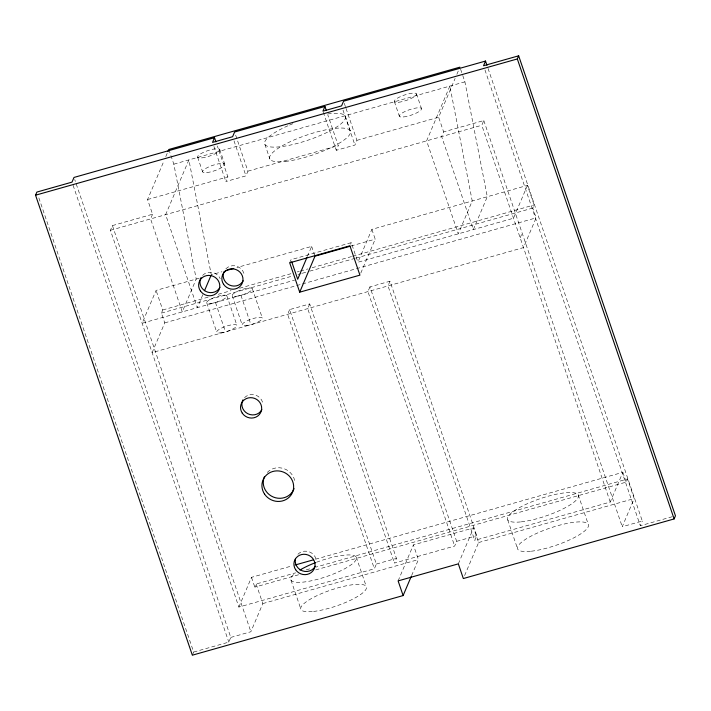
<?xml version="1.0" encoding="UTF-8"?>
<svg xmlns="http://www.w3.org/2000/svg" width="711" height="711" viewBox="0 0 711 711"><rect width="100%" height="100%" fill="white"/><g stroke="black" fill="none" stroke-linecap="round" stroke-linejoin="round"><path stroke-width="0.53" stroke-dasharray="3.56 2.67" d="M315.515 559.237L622.863 472.317L610.242 502.055L474.735 540.378L476.726 535.676L389.992 281.218L369.924 286.897L456.658 541.355L454.667 546.048L394.436 563.085L396.436 558.384L309.694 303.926L289.626 309.605L376.359 564.063L374.368 568.756L238.869 607.078L110.427 230.284L112.427 225.591L152.572 214.233L147.568 199.551L164.054 160.722M165.787 156.633L167.956 151.523M152.572 214.233L150.581 218.926L182.274 311.907L196.218 279.041L173.831 164.161L168.827 149.479M199.231 278.188L156.073 290.399L142.12 323.256L294.541 280.152M527.446 185.367L513.493 218.233L357.917 262.235L371.871 229.369L527.446 185.367L534.121 204.946L532.788 208.074L536.121 217.859L523.5 247.597L152.127 352.62L164.748 322.883L161.415 313.098L162.748 309.969L156.073 290.399M235.652 135.108L247.935 171.164L245.944 175.866L225.876 181.536L227.867 176.843L217.326 145.942M202.822 294.701L197.329 307.65L165.636 214.669L188.886 159.895L211.274 274.784L221.956 271.762M346.026 108.41L356.913 140.351L354.922 145.044L336.276 150.314L338.276 145.622L327.735 114.72M289.697 262.821L291.021 259.684L351.252 242.655L357.917 262.235M307.419 256.36L311.649 246.397L236.905 267.54M289.626 309.605L287.635 314.298L374.368 568.756M309.694 303.926L307.703 308.618L394.436 563.085M350.585 244.22L351.252 242.655M192.343 655.187L193.668 652.049L38.314 196.272M360.779 273.148L375.204 239.154L371.871 229.369M462.763 75.544L464.905 81.836L487.293 196.725L473.348 229.591L441.655 136.61L443.646 131.917L438.643 117.235L455.129 78.397M456.862 74.317L459.466 68.185M369.924 286.897L367.925 291.59L454.667 546.048M238.869 607.078L251.49 577.35L292.034 565.876M193.668 652.049L228.8 642.122L230.791 637.42L74.717 179.536M298.576 574.764L254.822 587.135L256.147 584.007L295.634 572.835M389.992 281.218L388.002 285.911L474.735 540.378M230.791 637.42L250.867 631.75L262.821 603.577L256.147 584.007M610.242 502.055L481.8 125.26L483.8 120.559L443.646 131.917M520.168 237.803L522.158 233.11M398.116 580.896L413.393 544.902L473.615 527.873L478.619 542.546L464.194 576.541M411.607 575.581L418.397 559.584L413.393 544.902M458.337 563.859L473.615 527.873M315.648 569.929L626.195 482.111L627.52 478.974L315.915 567.102M488.03 68.407L642.309 521.047L622.241 526.718L634.194 498.553L627.52 478.974M672.259 516.71L640.318 525.74L642.309 521.047M173.831 164.161L464.905 81.836M147.568 199.551L227.867 176.843M247.935 171.164L338.276 145.622M356.913 140.351L438.643 117.235M110.427 230.284L481.8 125.26M350.905 246.024L375.204 239.154M162.748 309.969L208.634 296.994M218.233 294.274L231.039 290.657M239.58 288.239L291.874 273.451M297.207 271.94L299.34 271.335M300.406 271.042L307.881 268.927M312.147 267.718L351.634 256.555M352.7 256.253L534.121 204.946M161.415 313.098L292.674 275.975M298.016 274.473L301.215 273.566M302.282 273.264L308.681 271.451M309.747 271.149L354.576 258.475M355.642 258.173L532.788 208.074M164.748 322.883L301.348 284.258M302.415 283.956L536.121 217.859M306.308 569.822L310.574 568.613M376.359 564.063L396.436 558.384M456.658 541.355L476.726 535.676M262.821 603.577L418.397 559.584M478.619 542.546L634.194 498.553M622.863 472.317L626.195 482.111M484.964 69.954L640.318 525.74M483.8 120.559L622.241 526.718M460.612 69.26L462.399 74.495M578.23 494.865L588.237 524.229M416.459 93.808L421.463 108.49M394.374 101.62L399.378 116.302M507.707 519.821L517.715 549.176M344.275 103.264L345.679 107.388M345.217 116.017L350.221 130.7M342.986 110.018L354.922 145.044M323.292 112.196L336.276 150.314M311.649 246.397L314.982 256.182M264.91 144.431L269.913 159.113M234.008 140.84L245.944 175.866M219.735 149.443L224.738 164.125M356.255 557.104L366.263 586.468M213.931 146.51L225.876 181.536M252.307 288.63L262.315 317.995M197.649 157.255L202.653 171.938M240.94 295.314L250.947 324.678M232.23 295.732L242.238 325.096M226.853 295.829L236.861 325.194M215.486 302.513L225.494 331.868M206.777 302.93L216.784 332.295M291.003 580.194L301.011 609.558M251.49 577.35L254.822 587.135M112.427 225.591L250.867 631.75M73.082 185.287L228.8 642.122M267.256 472.442A15.989 15.153 23 0 1 284.311 468.789A15.989 15.153 23 0 1 294.949 482.716M297.9 554.269A10.656 10.105 23 0 1 309.267 551.834A10.656 10.105 23 0 1 316.359 561.112M244.522 397.68A10.656 10.105 23 0 1 255.889 395.236A10.656 10.105 23 0 1 262.99 404.523M316.537 562.241A34.643 8.425 -18.8 0 1 356.504 558.517A34.643 8.425 -18.8 0 1 314.075 580.185A34.643 8.425 -18.8 0 1 295.589 572.942M202.617 275.397A10.656 10.105 23 0 1 220.241 278.774M225.84 268.829A10.656 10.105 23 0 1 237.207 266.394A10.656 10.105 23 0 1 244.3 275.681M327.842 113.938A42.642 10.372 -18.8 0 1 333.779 128.78A42.642 10.372 -18.8 0 1 271.709 147.044A42.642 10.372 -18.8 0 1 288.622 125.483M289.59 125.065A42.642 10.372 -18.8 0 1 293.581 123.412M449.85 86.093L426.6 140.867L458.293 233.848L472.237 200.982L449.85 86.093M531.304 551.212A37.443 9.11 -18.8 0 0 588.228 526.735A37.443 9.11 -18.8 0 0 539.391 532.166A37.443 9.11 -18.8 0 0 531.304 551.212M313.587 611.433A34.643 8.425 -18.8 0 0 366.254 588.788A34.643 8.425 -18.8 0 0 321.061 593.818A34.643 8.425 -18.8 0 0 313.587 611.433M246.104 325.674A10.656 2.595 -18.8 0 0 262.315 318.706A10.656 2.595 -18.8 0 0 248.406 320.252A10.656 2.595 -18.8 0 0 246.104 325.674M220.659 332.872A10.656 2.595 -18.8 0 0 236.861 325.905A10.656 2.595 -18.8 0 0 222.961 327.451A10.656 2.595 -18.8 0 0 220.659 332.872M236.096 296.309A10.656 2.595 -18.8 0 0 252.307 289.341A10.656 2.595 -18.8 0 0 238.398 290.897A10.656 2.595 -18.8 0 0 236.096 296.309M210.652 303.508A10.656 2.595 -18.8 0 0 226.853 296.54A10.656 2.595 -18.8 0 0 212.953 298.087A10.656 2.595 -18.8 0 0 210.652 303.508M521.296 521.847A37.443 9.11 -18.8 0 0 578.221 497.371A37.443 9.11 -18.8 0 0 529.375 502.81A37.443 9.11 -18.8 0 0 521.296 521.847M206.91 172.569A11.723 2.853 -18.8 0 0 224.738 164.908A11.723 2.853 -18.8 0 0 209.443 166.614A11.723 2.853 -18.8 0 0 206.91 172.569M403.635 116.942A11.723 2.853 -18.8 0 0 421.463 109.272A11.723 2.853 -18.8 0 0 406.168 110.978A11.723 2.853 -18.8 0 0 403.635 116.942M201.906 157.895A11.723 2.853 -18.8 0 0 219.735 150.225A11.723 2.853 -18.8 0 0 204.439 151.932A11.723 2.853 -18.8 0 0 201.906 157.895M398.631 102.26A11.723 2.853 -18.8 0 0 416.459 94.59A11.723 2.853 -18.8 0 0 401.164 96.296A11.723 2.853 -18.8 0 0 398.631 102.26M285.387 161.424A42.642 10.372 -18.8 0 0 350.212 133.552A42.642 10.372 -18.8 0 0 294.594 139.738A42.642 10.372 -18.8 0 0 285.387 161.424"/><path stroke-width="1.07" d="M411.18 576.577L403.119 595.569L192.343 655.187L35.55 195.196L36.874 192.068L72.007 182.132L73.997 177.439L214.518 137.694L215.922 141.818M167.956 151.523L168.827 149.479L459.901 67.163M214.518 137.694L212.527 142.396L232.604 136.716L234.594 132.024L324.927 106.472L326.331 110.596M204.51 290.719L210.856 275.779M324.927 106.472L322.936 111.165L341.573 105.895L343.573 101.202L485.524 61.057L486.955 65.261M307.001 257.355L297.696 279.263L291.723 261.746M299.704 292.177L289.697 262.821L349.919 245.784L359.926 275.148L299.704 292.177L314.982 256.182L349.848 246.326M485.524 61.057L483.533 65.75L518.657 55.813L675.45 515.804L674.126 518.932L463.341 578.541L458.337 563.859L398.116 580.896L403.119 595.569M674.126 518.932L517.332 58.951L518.657 55.813M35.55 195.196L517.332 58.951M225.156 270.855L233.697 268.438M295.243 564.969L313.382 559.841M294.105 488.59A15.989 15.153 23 0 1 273.433 497.078A15.989 15.153 23 0 1 264.501 476.548M315.257 566.24A10.656 10.105 23 0 1 302.344 570.817A10.656 10.105 23 0 1 295.447 558.89M261.888 409.643A10.656 10.105 23 0 1 247.686 413.66A10.656 10.105 23 0 1 242.975 399.822M299.944 570.035A34.643 8.425 -18.8 0 1 315.595 562.605M219.983 287.368A10.656 10.105 23 0 1 205.79 291.377A10.656 10.105 23 0 1 201.071 277.539M243.198 280.801A10.656 10.105 23 0 1 229.422 285.022A10.656 10.105 23 0 1 223.912 271.771M295.643 569.724A10.656 10.105 23 0 0 313.933 569.369A10.656 10.105 23 0 0 303.855 554.269A10.656 10.105 23 0 0 295.643 569.724M264.536 494.074A15.989 15.153 23 0 0 291.972 493.532A15.989 15.153 23 0 0 276.855 470.878A15.989 15.153 23 0 0 264.536 494.074M242.264 413.135A10.656 10.105 23 0 0 260.555 412.78A10.656 10.105 23 0 0 250.476 397.671A10.656 10.105 23 0 0 242.264 413.135M200.369 290.861A10.656 10.105 23 0 0 218.659 290.497A10.656 10.105 23 0 0 208.572 275.397A10.656 10.105 23 0 0 200.369 290.861M223.583 284.293A10.656 10.105 23 0 0 241.873 283.929A10.656 10.105 23 0 0 231.795 268.829A10.656 10.105 23 0 0 223.583 284.293"/></g></svg>
